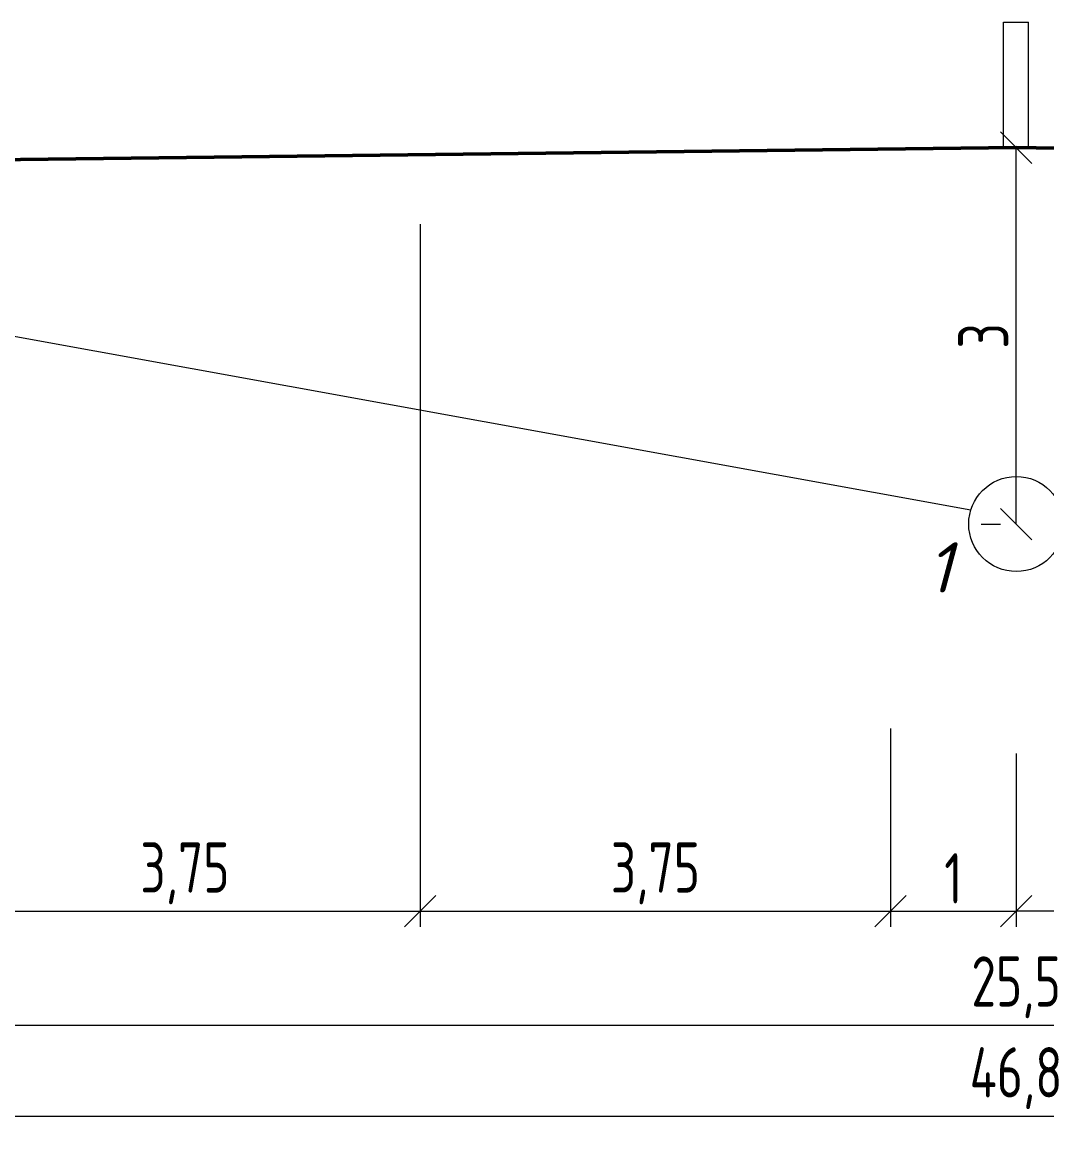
# Model space of a CAD drawing. Header units: millimetres. Extents: x 61790 to 115820, y -121437 to -29877.
# Drawn here: x 81194 to 89361, y -107120 to -98275 of the extents above; entities that cross this region are included whole.
import ezdxf

# ---------------------------------------------------------------- set-up
doc = ezdxf.new("R2010")
doc.units = ezdxf.units.MM
for name, color, linetype, lineweight in [('Линия 0.2', 220, 'Continuous', 20), ('Линия 0.5', 26, 'Continuous', 50), ('Размер', 94, 'Continuous', 15)]:
    doc.layers.add(name, color=color, linetype=linetype, lineweight=lineweight)
doc.styles.get("Standard").update_dxf_attribs({"font": 'isocteui.ttf', "width": 0.8})
doc.styles.add('стиль1', font='arial.ttf')
doc.dimstyles.new('М-100', dxfattribs={"dimscale": 100, "dimtxt": 4, "dimasz": 2.5, "dimexe": 1.25, "dimexo": 3, "dimtad": 1, "dimlfac": 0.001, "dimtxsty": 'Standard', "dimblk": 'OBLIQUE', "dimcen": 2.5, "dimadec": 0, "dimazin": 0, "dimtfac": 1, "dimtmove": 0, "dimatfit": 3, "dimldrblk": 'OBLIQUE', "dimfxl": 1.25, "dimlwd": -1, "dimlwe": -1, "dimarcsym": 0})

# ---------------------------------------------------------------- blocks, each defined once
blk = doc.blocks.new('_Oblique')
at = {"color": 0, "linetype": 'ByBlock', "lineweight": -2}
blk.add_line((-0.5, -0.5), (0.5, 0.5), dxfattribs=at)
blk = doc.blocks.new('*D80')
at = {"layer": 'Defpoints', "color": 0, "ltscale": 1000, "transparency": 16777216}
for p in [(84366.4, -99584.5), (80616.4, -99632.2), (84366.4, -105362.1)]:
    blk.add_point(p, dxfattribs=at)
at = {"layer": 'Размер', "color": 0, "ltscale": 1000, "transparency": 16777216}
for p, q in [((80616.4, -99932.2), (80616.4, -105487.1)), ((84366.4, -99884.5), (84366.4, -105487.1)), ((80616.4, -105362.1), (84366.4, -105362.1))]:
    blk.add_line(p, q, dxfattribs=at)
at = {"layer": 'Размер', "color": 0, "ltscale": 1000, "transparency": 16777216, "xscale": 250, "yscale": 250, "zscale": 250, "rotation": 180}
blk.add_blockref('_Oblique', (80616.4, -105362.1), dxfattribs=at)
at = {"layer": 'Размер', "color": 0, "ltscale": 1000, "transparency": 16777216, "xscale": 250, "yscale": 250, "zscale": 250}
blk.add_blockref('_Oblique', (84366.4, -105362.1), dxfattribs=at)
at = {"layer": 'Размер', "color": 0, "ltscale": 1000, "transparency": 16777216, "insert": (82491.4, -105059.6), "char_height": 400, "attachment_point": 5}
blk.add_mtext('3,75', dxfattribs=at)
blk = doc.blocks.new('*D81')
at = {"layer": 'Defpoints', "color": 0, "ltscale": 1000, "transparency": 16777216}
for p in [(84366.4, -100064.4), (88116.4, -103605.6), (88116.4, -105362.1)]:
    blk.add_point(p, dxfattribs=at)
at = {"layer": 'Размер', "color": 0, "ltscale": 1000, "transparency": 16777216}
for p, q in [((84366.4, -100364.4), (84366.4, -105487.1)), ((88116.4, -103905.6), (88116.4, -105487.1)), ((84366.4, -105362.1), (88116.4, -105362.1))]:
    blk.add_line(p, q, dxfattribs=at)
at = {"layer": 'Размер', "color": 0, "ltscale": 1000, "transparency": 16777216, "xscale": 250, "yscale": 250, "zscale": 250, "rotation": 180}
blk.add_blockref('_Oblique', (84366.4, -105362.1), dxfattribs=at)
at = {"layer": 'Размер', "color": 0, "ltscale": 1000, "transparency": 16777216, "xscale": 250, "yscale": 250, "zscale": 250}
blk.add_blockref('_Oblique', (88116.4, -105362.1), dxfattribs=at)
at = {"layer": 'Размер', "color": 0, "ltscale": 1000, "transparency": 16777216, "insert": (86241.4, -105059.6), "char_height": 400, "attachment_point": 5}
blk.add_mtext('3,75', dxfattribs=at)
blk = doc.blocks.new('*D82')
at = {"layer": 'Defpoints', "color": 0, "ltscale": 1000, "transparency": 16777216}
for p in [(88116.4, -103605.6), (89116.4, -103803.2), (89116.4, -105362.1)]:
    blk.add_point(p, dxfattribs=at)
at = {"layer": 'Размер', "color": 0, "ltscale": 1000, "transparency": 16777216}
for p, q in [((88116.4, -103905.6), (88116.4, -105487.1)), ((89116.4, -104103.2), (89116.4, -105487.1)), ((88116.4, -105362.1), (89116.4, -105362.1))]:
    blk.add_line(p, q, dxfattribs=at)
at = {"layer": 'Размер', "color": 0, "ltscale": 1000, "transparency": 16777216, "xscale": 250, "yscale": 250, "zscale": 250, "rotation": 180}
blk.add_blockref('_Oblique', (88116.4, -105362.1), dxfattribs=at)
at = {"layer": 'Размер', "color": 0, "ltscale": 1000, "transparency": 16777216, "xscale": 250, "yscale": 250, "zscale": 250}
blk.add_blockref('_Oblique', (89116.4, -105362.1), dxfattribs=at)
at = {"layer": 'Размер', "color": 0, "ltscale": 1000, "transparency": 16777216, "insert": (88616.4, -105099.6), "char_height": 400, "attachment_point": 5}
blk.add_mtext('1', dxfattribs=at)
blk = doc.blocks.new('*D87')
at = {"layer": 'Defpoints', "color": 0, "ltscale": 1000, "transparency": 16777216}
for p in [(90116.4, -103605.6), (89116.4, -103803.2), (89116.4, -105362.1)]:
    blk.add_point(p, dxfattribs=at)
at = {"layer": 'Размер', "color": 0, "ltscale": 1000, "transparency": 16777216}
for p, q in [((90116.4, -103905.6), (90116.4, -105487.1)), ((89116.4, -104103.2), (89116.4, -105487.1)), ((90116.4, -105362.1), (89116.4, -105362.1))]:
    blk.add_line(p, q, dxfattribs=at)
at = {"layer": 'Размер', "color": 0, "ltscale": 1000, "transparency": 16777216, "xscale": 250, "yscale": 250, "zscale": 250, "rotation": 180}
blk.add_blockref('_Oblique', (89116.4, -105362.1), dxfattribs=at)
at = {"layer": 'Размер', "color": 0, "ltscale": 1000, "transparency": 16777216, "xscale": 250, "yscale": 250, "zscale": 250}
blk.add_blockref('_Oblique', (90116.4, -105362.1), dxfattribs=at)
at = {"layer": 'Размер', "color": 0, "ltscale": 1000, "transparency": 16777216, "insert": (89616.4, -105099.6), "char_height": 400, "attachment_point": 5}
blk.add_mtext('1', dxfattribs=at)
blk = doc.blocks.new('*D91')
at = {"layer": 'Defpoints', "color": 0, "ltscale": 1000, "transparency": 16777216}
for p in [(89117.8, -99275.2), (89138.4, -99275.2), (89138.4, -102275.2)]:
    blk.add_point(p, dxfattribs=at)
at = {"layer": 'Размер', "color": 0, "ltscale": 1000, "transparency": 16777216}
for p, q in [((88838.4, -99275.2), (88992.8, -99275.2)), ((89117.8, -102275.2), (89117.8, -99275.2)), ((88838.4, -102275.2), (88992.8, -102275.2))]:
    blk.add_line(p, q, dxfattribs=at)
at = {"layer": 'Размер', "color": 0, "ltscale": 1000, "transparency": 16777216, "xscale": 250, "yscale": 250, "zscale": 250}
for p, rotation in [((89117.8, -99275.2), 90), ((89117.8, -102275.2), 270)]:
    blk.add_blockref('_Oblique', p, dxfattribs=dict(at, rotation=rotation))
at = {"layer": 'Размер', "color": 0, "ltscale": 1000, "transparency": 16777216, "insert": (88855.3, -100775.2), "char_height": 400, "attachment_point": 5, "rotation": 90}
blk.add_mtext('3', dxfattribs=at)
blk = doc.blocks.new('*D92')
at = {"layer": 'Defpoints', "color": 0, "ltscale": 1000, "transparency": 16777216}
for p in [(112516.4, -104043.8), (65716.4, -105362.1), (112516.4, -106994.8)]:
    blk.add_point(p, dxfattribs=at)
at = {"layer": 'Размер', "color": 0, "ltscale": 1000, "transparency": 16777216}
for p, q in [((112516.4, -104343.8), (112516.4, -107119.8)), ((65716.4, -105662.1), (65716.4, -107119.8)), ((65716.4, -106994.8), (112516.4, -106994.8))]:
    blk.add_line(p, q, dxfattribs=at)
at = {"layer": 'Размер', "color": 0, "ltscale": 1000, "transparency": 16777216, "xscale": 250, "yscale": 250, "zscale": 250, "rotation": 180}
blk.add_blockref('_Oblique', (65716.4, -106994.8), dxfattribs=at)
at = {"layer": 'Размер', "color": 0, "ltscale": 1000, "transparency": 16777216, "xscale": 250, "yscale": 250, "zscale": 250}
blk.add_blockref('_Oblique', (112516.4, -106994.8), dxfattribs=at)
at = {"layer": 'Размер', "color": 0, "ltscale": 1000, "transparency": 16777216, "insert": (89116.4, -106692.3), "char_height": 400, "attachment_point": 5}
blk.add_mtext('46,8', dxfattribs=at)
blk = doc.blocks.new('*D130')
at = {"layer": 'Defpoints', "color": 0, "ltscale": 1000, "transparency": 16777216}
for p in [(76366.4, -105362.1), (101866.4, -105362.1), (101866.4, -106270.4)]:
    blk.add_point(p, dxfattribs=at)
at = {"layer": 'Размер', "color": 0, "ltscale": 1000, "transparency": 16777216}
for p, q in [((76366.4, -105662.1), (76366.4, -106395.4)), ((101866.4, -105662.1), (101866.4, -106395.4)), ((76366.4, -106270.4), (101866.4, -106270.4))]:
    blk.add_line(p, q, dxfattribs=at)
at = {"layer": 'Размер', "color": 0, "ltscale": 1000, "transparency": 16777216, "xscale": 250, "yscale": 250, "zscale": 250, "rotation": 180}
blk.add_blockref('_Oblique', (76366.4, -106270.4), dxfattribs=at)
at = {"layer": 'Размер', "color": 0, "ltscale": 1000, "transparency": 16777216, "xscale": 250, "yscale": 250, "zscale": 250}
blk.add_blockref('_Oblique', (101866.4, -106270.4), dxfattribs=at)
at = {"layer": 'Размер', "color": 0, "ltscale": 1000, "transparency": 16777216, "insert": (89116.4, -105967.9), "char_height": 400, "attachment_point": 5}
blk.add_mtext('25,5', dxfattribs=at)

msp = doc.modelspace()

# ---------------------------------------------------------------- linework, layer by layer
at = {"layer": 'Линия 0.2', "color": 0, "ltscale": 1000}
msp.add_line((88755.638, -102163.572), (76966.38, -100025.142), dxfattribs=at)
msp.add_circle((89117.784, -102275.155), 378.947, dxfattribs=at)
at = {"layer": 'Линия 0.5', "color": 0, "ltscale": 1000}
for p in [(76366.391, -99425.142), (101866.368, -99425.142)]:
    msp.add_line(p, (89116.38, -99275.142), dxfattribs=at)
at = {"layer": 'Размер', "color": 0, "ltscale": 1000}
for p, q in [((89016.38, -99275.142), (89016.38, -98275.142)), ((89016.38, -98275.142), (89216.38, -98275.142)), ((89216.38, -99275.142), (89216.38, -98275.142))]:
    msp.add_line(p, q, dxfattribs=at)

# ---------------------------------------------------------------- texts
at = {"color": 0, "ltscale": 1000, "insert": (88404.74, -102420.933), "char_height": 400, "width": 760, "attachment_point": 1, "style": 'стиль1'}
msp.add_mtext('{\\fISOCPEUR|b0|i1|c204|p34;1}', dxfattribs=at)

# ---------------------------------------------------------------- dimensions: what is measured, and where the dimension line sits
at = {"layer": 'Размер', "color": 0, "ltscale": 1000}
for base, p1, p2, angle, picture, middle in [((89117.784, -99275.155), (89138.391, -102275.155), (89138.391, -99275.155), 90, '*D91', (88855.284, -100775.155)), ((89116.38, -105362.14), (90116.38, -103605.56), (89116.38, -103803.172), 180, '*D87', (89616.38, -105099.64))]:
    dim = msp.add_linear_dim(base=base, p1=p1, p2=p2, angle=angle, dimstyle='М-100', dxfattribs=at)
    dim.commit()
    dim.dimension.update_dxf_attribs({"geometry": picture, "text_midpoint": middle})
for base, p1, p2, picture, middle in [((84366.38, -105362.14), (80616.38, -99632.208), (84366.38, -99584.497), '*D80', (82491.38, -105059.64)), ((88116.38, -105362.14), (84366.38, -100064.362), (88116.38, -103605.56), '*D81', (86241.38, -105059.64)), ((89116.38, -105362.14), (88116.38, -103605.56), (89116.38, -103803.172), '*D82', (88616.38, -105099.64)), ((101866.38, -106270.379), (76366.38, -105362.14), (101866.38, -105362.14), '*D130', (89116.38, -105967.879))]:
    dim = msp.add_linear_dim(base=base, p1=p1, p2=p2, dimstyle='М-100', dxfattribs=at)
    dim.commit()
    dim.dimension.update_dxf_attribs({"geometry": picture, "text_midpoint": middle})
dim = msp.add_linear_dim(base=(112516.38, -106994.761), p1=(65716.38, -105362.14), p2=(112516.38, -104043.826), dimstyle='М-100', dxfattribs=at)
dim.commit()
dim.dimension.update_dxf_attribs({"geometry": '*D92', "text_midpoint": (89116.38, -106994.761), "dimtype": 160})

doc.saveas('drawing.dxf')
